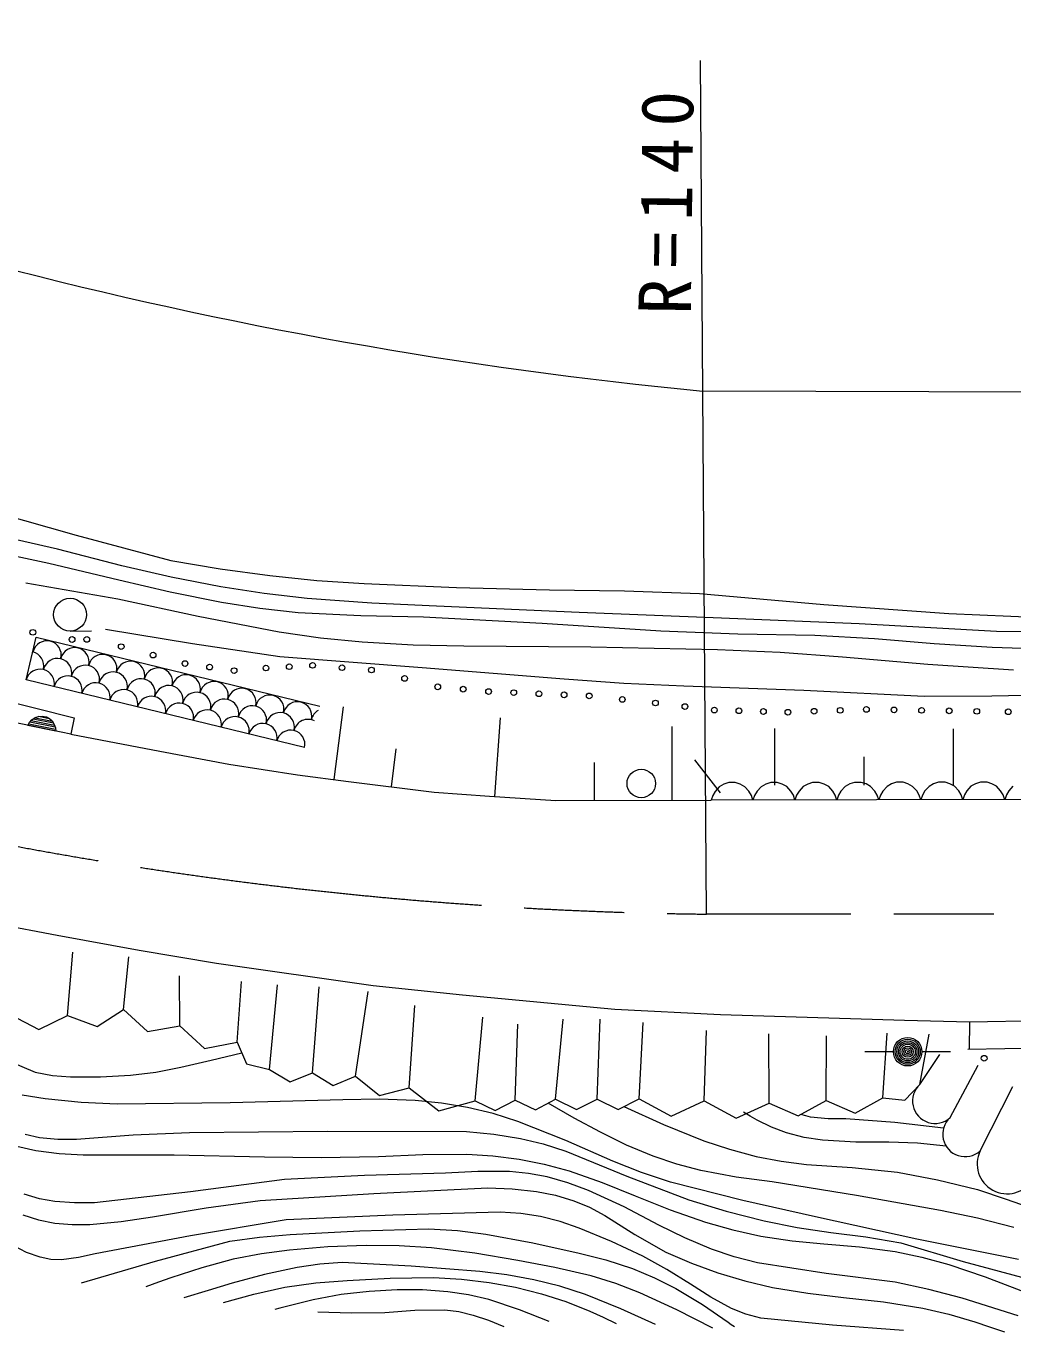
# Model space of a CAD drawing. Units: millimetres, scale not verified. Extents: x 231510 to 871510, y 104537 to 464537.
# Drawn here: x 501600 to 536117, y 346993 to 392683 of the extents above; entities that cross this region are included whole.
import ezdxf

# ---------------------------------------------------------------- set-up
doc = ezdxf.new("R2010")
doc.units = ezdxf.units.MM
doc.header["$LTSCALE"] = 1000
doc.linetypes.add('CHAIN', pattern=[18.5, 12, -1.5, 3.5, -1.5])
doc.layers.add('S-SUV', color=7, linetype='Continuous', lineweight=13)
doc.styles.add('ＭＳ ゴシック', font='')
doc.styles.get('ＭＳ ゴシック').set_extended_font_data('MS Gothic')

msp = doc.modelspace()

# ---------------------------------------------------------------- linework, layer by layer
at = {"layer": 'S-SUV'}
for p, q in [((525405, 361611), (525186, 391478)), ((566029, 379767), (525271, 379914)), ((500041, 375806), (503346, 374866)), ((502700, 374376), (500434, 374892)), ((503346, 374866), (506661, 373986)), ((502397, 373878), (499933, 374402)), ((504943, 373802), (502700, 374376)), ((504837, 373297), (502397, 373878)), ((506678, 373403), (504943, 373802)), ((506661, 373986), (508383, 373692)), ((506636, 372873), (504837, 373297)), ((508414, 373065), (506678, 373403)), ((508383, 373692), (510123, 373456)), ((510123, 373456), (511770, 373289)), ((511770, 373289), (513425, 373182)), ((501589, 373202), (504802, 372639)), ((508437, 372510), (506636, 372873)), ((509923, 372832), (508414, 373065)), ((511431, 372660), (509923, 372832)), ((513425, 373182), (516659, 373041)), ((516659, 373041), (519905, 372961)), ((519905, 372961), (522533, 372923)), ((522533, 372923), (525158, 372824)), ((504802, 372639), (507614, 372036)), ((509778, 372303), (508437, 372510)), ((513694, 372496), (511431, 372660)), ((515954, 372392), (513694, 372496)), ((520948, 372169), (515954, 372392)), ((525158, 372824), (529508, 372450)), ((529508, 372450), (533875, 372134)), ((507614, 372036), (510447, 371490)), ((511118, 372157), (509778, 372303)), ((513308, 372048), (511118, 372157)), ((515502, 371999), (513308, 372048)), ((519650, 371785), (515502, 371999)), ((525928, 371971), (520948, 372169)), ((530737, 371767), (525928, 371971)), ((533875, 372134), (538436, 371927)), ((503139, 371515), (503885, 371519)), ((507421, 371066), (504376, 371570)), ((510447, 371490), (511899, 371283)), ((523798, 371510), (519650, 371785)), ((526493, 371405), (523798, 371510)), ((535544, 371502), (530737, 371767)), ((538281, 371473), (535544, 371502)), ((501602, 369808), (501951, 371301)), ((501951, 371301), (511869, 368883)), ((510474, 370612), (507421, 371066)), ((511899, 371283), (513359, 371137)), ((513359, 371137), (515135, 371035)), ((515135, 371035), (516915, 370994)), ((529187, 371360), (526493, 371405)), ((531281, 371246), (529187, 371360)), ((533363, 371072), (531281, 371246)), ((535388, 370939), (533363, 371072)), ((515453, 370232), (510474, 370612)), ((516915, 370994), (521355, 370965)), ((521355, 370965), (525788, 370876)), ((525788, 370876), (527971, 370773)), ((527971, 370773), (530160, 370611)), ((530160, 370611), (533143, 370354)), ((537416, 370866), (535388, 370939)), ((520420, 369836), (515453, 370232)), ((533143, 370354), (536137, 370157)), ((498248, 369748), (503276, 368477)), ((511340, 367438), (501602, 369808)), ((522510, 369684), (520420, 369836)), ((524604, 369591), (522510, 369684)), ((528807, 369441), (524604, 369591)), ((533010, 369231), (528807, 369441)), ((535386, 369232), (533010, 369231)), ((537762, 369294), (535386, 369232)), ((512370, 366318), (512706, 368869)), ((503165, 367907), (501130, 368324)), ((501658, 368216), (501720, 368321)), ((501695, 368272), (502625, 368081)), ((501720, 368321), (501796, 368405)), ((502613, 368148), (501732, 368328)), ((501781, 368382), (502587, 368217)), ((501796, 368405), (501913, 368493)), ((502555, 368287), (501842, 368433)), ((501913, 368493), (502033, 368529)), ((501914, 368483), (502506, 368361)), ((502033, 368529), (502156, 368543)), ((502404, 368446), (502039, 368521)), ((502156, 368543), (502308, 368511)), ((502308, 368511), (502415, 368451)), ((502415, 368451), (502511, 368370)), ((502511, 368370), (502584, 368243)), ((503276, 368477), (503165, 367907)), ((517999, 365729), (518190, 368477)), ((502637, 368015), (501658, 368216)), ((502584, 368243), (502624, 368135)), ((502624, 368135), (502637, 368015)), ((503165, 367907), (506275, 367312)), ((524201, 365590), (524195, 368171)), ((527793, 366123), (527791, 368110)), ((534038, 366128), (534036, 368093)), ((514375, 366064), (514542, 367395)), ((506275, 367312), (508692, 366863)), ((521486, 365584), (521483, 366912)), ((525895, 365857), (524987, 367015)), ((530915, 366126), (530914, 367111)), ((508692, 366863), (511091, 366487)), ((511091, 366487), (512881, 366251)), ((512881, 366251), (515869, 365877)), ((525843, 366067), (525700, 365906)), ((526004, 366156), (525843, 366067)), ((526177, 366211), (526004, 366156)), ((526404, 366212), (526177, 366211)), ((526577, 366157), (526404, 366212)), ((526738, 366069), (526577, 366157)), ((526882, 365908), (526738, 366069)), ((527311, 366070), (527168, 365908)), ((527472, 366159), (527311, 366070)), ((527645, 366214), (527472, 366159)), ((527872, 366214), (527645, 366214)), ((528045, 366160), (527872, 366214)), ((528206, 366072), (528045, 366160)), ((528350, 365911), (528206, 366072)), ((528779, 366073), (528636, 365911)), ((528940, 366162), (528779, 366073)), ((529113, 366217), (528940, 366162)), ((529340, 366217), (529113, 366217)), ((529513, 366163), (529340, 366217)), ((529674, 366075), (529513, 366163)), ((529818, 365914), (529674, 366075)), ((530247, 366076), (530104, 365914)), ((530408, 366165), (530247, 366076)), ((530580, 366220), (530408, 366165)), ((530808, 366220), (530580, 366220)), ((530981, 366166), (530808, 366220)), ((531142, 366078), (530981, 366166)), ((531286, 365917), (531142, 366078)), ((531715, 366079), (531572, 365917)), ((531876, 366168), (531715, 366079)), ((532048, 366223), (531876, 366168)), ((532276, 366223), (532048, 366223)), ((532448, 366169), (532276, 366223)), ((532610, 366081), (532448, 366169)), ((532754, 365920), (532610, 366081)), ((533183, 366082), (533040, 365920)), ((533344, 366170), (533183, 366082)), ((533516, 366226), (533344, 366170)), ((533744, 366226), (533516, 366226)), ((533916, 366172), (533744, 366226)), ((534078, 366084), (533916, 366172)), ((534221, 365923), (534078, 366084)), ((534650, 366085), (534508, 365923)), ((534812, 366173), (534650, 366085)), ((534984, 366229), (534812, 366173)), ((535212, 366229), (534984, 366229)), ((535384, 366175), (535212, 366229)), ((535546, 366087), (535384, 366175)), ((535689, 365926), (535546, 366087)), ((536118, 366088), (535976, 365926)), ((515869, 365877), (517808, 365743)), ((517808, 365743), (520129, 365581)), ((520129, 365581), (525558, 365593)), ((525616, 365762), (525558, 365593)), ((546108, 365635), (525558, 365593)), ((525700, 365906), (525616, 365762)), ((526970, 365765), (526882, 365908)), ((527026, 365596), (526970, 365765)), ((527084, 365765), (527026, 365596)), ((527168, 365908), (527084, 365765)), ((528438, 365768), (528350, 365911)), ((528494, 365599), (528438, 365768)), ((528552, 365768), (528494, 365599)), ((528636, 365911), (528552, 365768)), ((529906, 365771), (529818, 365914)), ((529961, 365602), (529906, 365771)), ((530020, 365771), (529961, 365602)), ((530104, 365914), (530020, 365771)), ((531374, 365774), (531286, 365917)), ((531429, 365605), (531374, 365774)), ((531488, 365774), (531429, 365605)), ((531572, 365917), (531488, 365774)), ((532842, 365777), (532754, 365920)), ((532897, 365608), (532842, 365777)), ((532956, 365777), (532897, 365608)), ((533040, 365920), (532956, 365777)), ((534310, 365780), (534221, 365923)), ((534365, 365611), (534310, 365780)), ((534424, 365780), (534365, 365611)), ((534508, 365923), (534424, 365780)), ((535778, 365783), (535689, 365926)), ((535833, 365614), (535778, 365783)), ((535891, 365783), (535833, 365614)), ((535976, 365926), (535891, 365783)), ((500029, 361371), (502691, 360872)), ((502691, 360872), (505559, 360352)), ((503050, 358060), (503228, 360274)), ((505011, 358278), (505191, 360116)), ((505559, 360352), (508259, 359890)), ((508259, 359890), (513741, 359116)), ((506976, 357703), (506964, 359456)), ((508983, 357127), (509136, 359257)), ((510115, 356172), (510389, 359138)), ((511619, 356054), (511851, 359061)), ((513122, 355936), (513564, 358902)), ((513741, 359116), (516865, 358781)), ((516865, 358781), (522195, 358281)), ((504085, 357679), (505011, 358278)), ((505011, 358278), (505850, 357499)), ((515003, 355527), (515195, 358409)), ((522195, 358281), (525892, 358099)), ((501045, 358093), (502039, 357575)), ((502039, 357575), (503050, 358060)), ((503050, 358060), (504085, 357679)), ((517302, 355078), (517576, 358002)), ((518709, 355105), (518805, 357757)), ((520116, 355133), (520391, 357932)), ((521577, 355140), (521685, 357938)), ((523039, 355146), (523189, 357819)), ((525892, 358099), (532322, 357904)), ((532322, 357904), (534604, 357839)), ((534604, 357839), (534583, 356870)), ((534604, 357839), (541472, 357971)), ((499047, 357306), (501921, 356076)), ((505850, 357499), (506976, 357703)), ((506976, 357703), (507836, 356913)), ((525315, 355073), (525403, 357537)), ((527590, 355001), (527575, 357422)), ((529582, 355093), (529596, 357348)), ((531573, 355186), (531725, 357441)), ((532865, 355651), (533187, 357406)), ((563025, 357378), (534541, 356869)), ((507836, 356913), (508983, 357127)), ((508983, 357127), (509310, 356367)), ((507015, 356253), (508074, 356502)), ((508074, 356502), (509142, 356758)), ((531938, 356794), (530938, 356789)), ((532865, 355651), (533563, 356698)), ((532938, 356799), (533938, 356803)), ((501921, 356076), (502528, 355969)), ((502528, 355969), (503148, 355921)), ((504206, 355918), (505255, 355975)), ((505255, 355975), (506135, 356083)), ((506135, 356083), (507015, 356253)), ((509310, 356367), (510115, 356172)), ((510115, 356172), (510837, 355737)), ((510837, 355737), (511619, 356054)), ((511619, 356054), (512341, 355619)), ((512341, 355619), (513122, 355936)), ((513122, 355936), (513961, 355261)), ((533919, 354489), (534901, 356329)), ((503148, 355921), (504206, 355918)), ((513961, 355261), (515003, 355527)), ((515003, 355527), (516040, 354728)), ((532335, 355096), (532865, 355651)), ((534973, 353327), (536116, 355583)), ((502263, 355146), (501466, 355273)), ((503528, 355021), (502263, 355146)), ((504789, 354957), (503528, 355021)), ((512675, 355113), (508733, 355005)), ((513948, 355131), (512675, 355113)), ((515208, 355088), (513948, 355131)), ((516132, 354995), (515208, 355088)), ((516040, 354728), (517302, 355078)), ((517302, 355078), (518012, 354740)), ((518012, 354740), (518709, 355105)), ((518709, 355105), (519419, 354767)), ((519419, 354767), (520116, 355133)), ((520116, 355133), (520848, 354771)), ((520848, 354771), (521577, 355140)), ((521577, 355140), (522310, 354778)), ((522310, 354778), (523039, 355146)), ((523039, 355146), (524158, 354541)), ((524158, 354541), (525315, 355073)), ((525315, 355073), (526434, 354468)), ((528609, 354549), (529582, 355093)), ((529582, 355093), (530600, 354642)), ((530600, 354642), (531573, 355186)), ((531573, 355186), (532335, 355096)), ((508733, 355005), (504789, 354957)), ((517039, 354843), (516132, 354995)), ((517934, 354629), (517039, 354843)), ((518804, 354359), (517934, 354629)), ((520765, 354477), (519856, 354997)), ((522506, 354877), (523894, 354252)), ((526434, 354468), (527590, 355001)), ((526931, 354541), (526690, 354684)), ((527590, 355001), (528609, 354549)), ((528869, 354551), (528699, 354599)), ((520483, 353687), (518804, 354359)), ((521686, 353977), (520765, 354477)), ((523894, 354252), (525303, 353683)), ((527175, 354402), (526931, 354541)), ((527673, 354152), (527175, 354402)), ((528196, 353957), (527673, 354152)), ((529041, 354508), (528869, 354551)), ((529650, 354450), (529041, 354508)), ((530269, 354452), (529650, 354450)), ((531982, 354319), (530269, 354452)), ((533692, 354124), (531982, 354319)), ((501562, 353907), (502067, 353800)), ((502067, 353800), (502704, 353739)), ((502704, 353739), (503366, 353738)), ((503366, 353738), (505344, 353885)), ((505344, 353885), (507310, 353971)), ((507310, 353971), (512141, 354021)), ((512141, 354021), (517008, 354010)), ((517008, 354010), (517957, 353916)), ((517957, 353916), (518895, 353762)), ((518895, 353762), (519689, 353571)), ((522129, 352963), (520483, 353687)), ((522602, 353529), (521686, 353977)), ((525303, 353683), (526203, 353382)), ((528817, 353799), (528196, 353957)), ((529452, 353701), (528817, 353799)), ((530621, 353634), (529452, 353701)), ((501277, 353488), (501934, 353343)), ((501934, 353343), (502751, 353237)), ((502751, 353237), (503591, 353190)), ((503591, 353190), (506779, 353183)), ((513928, 353128), (515476, 353201)), ((515476, 353201), (517021, 353213)), ((517021, 353213), (517929, 353155)), ((519689, 353571), (520475, 353319)), ((520475, 353319), (522612, 352441)), ((523535, 353140), (522602, 353529)), ((526203, 353382), (527132, 353135)), ((531779, 353628), (530621, 353634)), ((532785, 353591), (531779, 353628)), ((533787, 353493), (532785, 353591)), ((506779, 353183), (509935, 353116)), ((509935, 353116), (511925, 353092)), ((511925, 353092), (513928, 353128)), ((517929, 353155), (518844, 353036)), ((518844, 353036), (519720, 352862)), ((519720, 352862), (520591, 352626)), ((523130, 352567), (522129, 352963)), ((524358, 352858), (523535, 353140)), ((525196, 352635), (524358, 352858)), ((527132, 353135), (528006, 352963)), ((528006, 352963), (528899, 352850)), ((528899, 352850), (530492, 352746)), ((530492, 352746), (532077, 352583)), ((510637, 352329), (507353, 351894)), ((513441, 352468), (510637, 352329)), ((516271, 352548), (513441, 352468)), ((517399, 352605), (516271, 352548)), ((518509, 352601), (517399, 352605)), ((519171, 352539), (518509, 352601)), ((519824, 352417), (519171, 352539)), ((520553, 352210), (519824, 352417)), ((520591, 352626), (521751, 352223)), ((522612, 352441), (524777, 351616)), ((524142, 352231), (523130, 352567)), ((526441, 352409), (525196, 352635)), ((527698, 352242), (526441, 352409)), ((532077, 352583), (533476, 352310)), ((533476, 352310), (534875, 351976)), ((507353, 351894), (503992, 351509)), ((509790, 351589), (513765, 351841)), ((513765, 351841), (517749, 352033)), ((517749, 352033), (518601, 351999)), ((518601, 351999), (519456, 351905)), ((519456, 351905), (520113, 351772)), ((521268, 351944), (520553, 352210)), ((522518, 351364), (521268, 351944)), ((521751, 352223), (522900, 351759)), ((526671, 351595), (524142, 352231)), ((530650, 351770), (527698, 352242)), ((534875, 351976), (535878, 351639)), ((502067, 351654), (501534, 351814)), ((502608, 351556), (502067, 351654)), ((503293, 351503), (502608, 351556)), ((503992, 351509), (503293, 351503)), ((507897, 351332), (509790, 351589)), ((520113, 351772), (520755, 351581)), ((520755, 351581), (521309, 351353)), ((523735, 350732), (522518, 351364)), ((522900, 351759), (524124, 351266)), ((524777, 351616), (526083, 351219)), ((529217, 351017), (526671, 351595)), ((533586, 351239), (530650, 351770)), ((535878, 351639), (536881, 351289)), ((501481, 351094), (502037, 350919)), ((502037, 350919), (502605, 350802)), ((504923, 350852), (506018, 351016)), ((506018, 351016), (507897, 351332)), ((510691, 350915), (507353, 350350)), ((514422, 351078), (510691, 350915)), ((518186, 351181), (514422, 351078)), ((518900, 351138), (518186, 351181)), ((519595, 351035), (518900, 351138)), ((520276, 350858), (519595, 351035)), ((521309, 351353), (521845, 351068)), ((521845, 351068), (522890, 350402)), ((524124, 351266), (525369, 350829)), ((526083, 351219), (527419, 350875)), ((532760, 350241), (529217, 351017)), ((534879, 350971), (533586, 351239)), ((536156, 350644), (534879, 350971)), ((502605, 350802), (503210, 350746)), ((503210, 350746), (503831, 350750)), ((503831, 350750), (504923, 350852)), ((510834, 350402), (513269, 350534)), ((513269, 350534), (515692, 350604)), ((515692, 350604), (516686, 350537)), ((516686, 350537), (517686, 350409)), ((520945, 350622), (520276, 350858)), ((522073, 350157), (520945, 350622)), ((524646, 350280), (523735, 350732)), ((525369, 350829), (526321, 350560)), ((526321, 350560), (527297, 350348)), ((527419, 350875), (528576, 350642)), ((528576, 350642), (529754, 350466)), ((529754, 350466), (530977, 350317)), ((501618, 349774), (501164, 350005)), ((507353, 350350), (504015, 349723)), ((506122, 349463), (508724, 350162)), ((508724, 350162), (509768, 350311)), ((509768, 350311), (510834, 350402)), ((513494, 350018), (512153, 349968)), ((514644, 350007), (513494, 350018)), ((515780, 349936), (514644, 350007)), ((517686, 350409), (519322, 350111)), ((519322, 350111), (520946, 349753)), ((523174, 349638), (522073, 350157)), ((522890, 350402), (523973, 349785)), ((525571, 349889), (524646, 350280)), ((527297, 350348), (528394, 350183)), ((528394, 350183), (529509, 350076)), ((529509, 350076), (530755, 349973)), ((530977, 350317), (532196, 350107)), ((532196, 350107), (534383, 349458)), ((536311, 349525), (532760, 350241)), ((502089, 349602), (501618, 349774)), ((502465, 349529), (502089, 349602)), ((503429, 349590), (502836, 349517)), ((504015, 349723), (503429, 349590)), ((508842, 349534), (507746, 349238)), ((509829, 349726), (508842, 349534)), ((510818, 349858), (509829, 349726)), ((512153, 349968), (510818, 349858)), ((517295, 349745), (515780, 349936)), ((518804, 349494), (517295, 349745)), ((520946, 349753), (521881, 349510)), ((524016, 349176), (523174, 349638)), ((523973, 349785), (524870, 349397)), ((526365, 349619), (525571, 349889)), ((527178, 349407), (526365, 349619)), ((530755, 349973), (532001, 349809)), ((532001, 349809), (532938, 349613)), ((532938, 349613), (533873, 349355)), ((502836, 349517), (502465, 349529)), ((503536, 348705), (506122, 349463)), ((507746, 349238), (506664, 348883)), ((511085, 349251), (509939, 349002)), ((511876, 349366), (511085, 349251)), ((512660, 349420), (511876, 349366)), ((515064, 349291), (512660, 349420)), ((517469, 349101), (515064, 349291)), ((518419, 348990), (517469, 349101)), ((520094, 349251), (518804, 349494)), ((521367, 348950), (520094, 349251)), ((521881, 349510), (522809, 349206)), ((522809, 349206), (523576, 348888)), ((524835, 348658), (524016, 349176)), ((524870, 349397), (525791, 349064)), ((529589, 349037), (527178, 349407)), ((533873, 349355), (535143, 348924)), ((534383, 349458), (536592, 348865)), ((506230, 348731), (505787, 348573)), ((506664, 348883), (506230, 348731)), ((508809, 348695), (507968, 348443)), ((509939, 349002), (508809, 348695)), ((510644, 348553), (511731, 348704)), ((511731, 348704), (512827, 348795)), ((512827, 348795), (514335, 348874)), ((514335, 348874), (515853, 348894)), ((515853, 348894), (516830, 348838)), ((516830, 348838), (517802, 348722)), ((517802, 348722), (518715, 348556)), ((519361, 348820), (518419, 348990)), ((520272, 348588), (519361, 348820)), ((522232, 348684), (521367, 348950)), ((523069, 348364), (522232, 348684)), ((523576, 348888), (524327, 348511)), ((525550, 348204), (524835, 348658)), ((525791, 349064), (526738, 348779)), ((526738, 348779), (527710, 348549)), ((531997, 348729), (529589, 349037)), ((533179, 348478), (531997, 348729)), ((535143, 348924), (536391, 348437)), ((507968, 348443), (507120, 348179)), ((508499, 348018), (509566, 348315)), ((509566, 348315), (510644, 348553)), ((512624, 348298), (511643, 348117)), ((513596, 348410), (512624, 348298)), ((514576, 348462), (513596, 348410)), ((515469, 348460), (514576, 348462)), ((516357, 348397), (515469, 348460)), ((517076, 348289), (516357, 348397)), ((517782, 348121), (517076, 348289)), ((518715, 348556), (519626, 348328)), ((519626, 348328), (520481, 348053)), ((521166, 348299), (520272, 348588)), ((522408, 347802), (521166, 348299)), ((524359, 347770), (523069, 348364)), ((524327, 348511), (525256, 347950)), ((526275, 347815), (525550, 348204)), ((527710, 348549), (528950, 348343)), ((528950, 348343), (530197, 348197)), ((530197, 348197), (531586, 348039)), ((534338, 348170), (533179, 348478)), ((536303, 347552), (534338, 348170)), ((510479, 347825), (510296, 347776)), ((510663, 347874), (510479, 347825)), ((511643, 348117), (510663, 347874)), ((514148, 347669), (515195, 347748)), ((515195, 347748), (516241, 347766)), ((516241, 347766), (516740, 347705)), ((516740, 347705), (517239, 347583)), ((518853, 347769), (517782, 348121)), ((519901, 347361), (518853, 347769)), ((520481, 348053), (521324, 347718)), ((521324, 347718), (521784, 347508)), ((523618, 347253), (522408, 347802)), ((525619, 347125), (524359, 347770)), ((525256, 347950), (526162, 347332)), ((526777, 347614), (526275, 347815)), ((531586, 348039), (532965, 347822)), ((532965, 347822), (533877, 347614)), ((511799, 347700), (512965, 347654)), ((512965, 347654), (514148, 347669)), ((517239, 347583), (517779, 347398)), ((517779, 347398), (518315, 347187)), ((521784, 347508), (522240, 347289)), ((526162, 347332), (526268, 347257)), ((526268, 347257), (526374, 347183)), ((527298, 347471), (526777, 347614)), ((529808, 347226), (527298, 347471)), ((533877, 347614), (534784, 347345)), ((534784, 347345), (535305, 347172)), ((532291, 347043), (529808, 347226)), ((535305, 347172), (535824, 346993))]:
    msp.add_line(p, q, dxfattribs=at)
at = {"layer": 'S-SUV', "linetype": 'CHAIN'}
msp.add_line((567454, 361600), (525405, 361611), dxfattribs=at)
at = {"layer": 'S-SUV'}
for centre, radius in [((503137, 372089), 574), ((501834, 371471), 99.5), ((503208, 371220), 99.5), ((503722, 371223), 99.5), ((504925, 370971), 99.5), ((506041, 370676), 99.5), ((507158, 370380), 99.5), ((508017, 370256), 99.5), ((508875, 370131), 99.5), ((509990, 370222), 99.5), ((510805, 370269), 99.5), ((511620, 370315), 99.5), ((512650, 370234), 99.5), ((513680, 370153), 99.5), ((514839, 369858), 99.5), ((515999, 369564), 99.5), ((516889, 369482), 99.5), ((517778, 369400), 99.5), ((518658, 369361), 99.5), ((519537, 369323), 99.5), ((520417, 369284), 99.5), ((521297, 369245), 99.5), ((522455, 369122), 99.5), ((523614, 368998), 99.5), ((524644, 368874), 99.5), ((525674, 368750), 99.5), ((526533, 368726), 99.5), ((527391, 368701), 99.5), ((528249, 368677), 99.5), ((529164, 368709), 99.5), ((530079, 368742), 99.5), ((530994, 368775), 99.5), ((531959, 368758), 99.5), ((532924, 368741), 99.5), ((533889, 368724), 99.5), ((534855, 368707), 99.5), ((535956, 368690), 99.5), ((523118, 366182), 498), ((532438, 356796), 498), ((532438, 356796), 440), ((532438, 356796), 382), ((532438, 356796), 322), ((532438, 356796), 265), ((532438, 356796), 195), ((532438, 356796), 135), ((532438, 356796), 77.5), ((532438, 356796), 15), ((535113, 356568), 99.5)]:
    msp.add_circle(centre, radius, dxfattribs=at)
for centre, radius, start, end in [((540224, 535616), 156418, 246.03392, 264.51424), ((502328, 370673), 501, 347.3774, 165.2612), ((501720, 370295), 501, 347.3774, 77.3148), ((502694, 370058), 501, 347.3774, 165.2612), ((503302, 370435), 501, 347.3774, 165.2612), ((504275, 370199), 501, 347.3774, 165.2612), ((502086, 369680), 501, 347.3774, 165.2612), ((503668, 369821), 501, 347.3774, 165.2612), ((505249, 369961), 501, 347.3774, 165.2612), ((506223, 369724), 501, 347.3774, 165.2612), ((503060, 369444), 501, 347.3774, 165.2612), ((504034, 369206), 501, 347.3774, 165.2612), ((504642, 369584), 501, 347.3774, 165.2612), ((505616, 369347), 501, 347.3774, 165.2612), ((507197, 369487), 501, 347.3774, 165.2612), ((508171, 369250), 501, 347.3774, 165.2612), ((505008, 368969), 501, 347.3774, 165.2612), ((505982, 368732), 501, 347.3774, 165.2612), ((506589, 369110), 501, 347.3774, 165.2612), ((507563, 368873), 501, 347.3774, 165.2612), ((509145, 369013), 501, 347.3774, 165.2612), ((510119, 368776), 501, 347.3774, 165.2612), ((506956, 368495), 501, 347.3774, 165.2612), ((507929, 368258), 501, 347.3774, 165.2612), ((508537, 368636), 501, 347.3774, 165.2612), ((509511, 368399), 501, 347.3774, 165.2612), ((511093, 368539), 501, 347.3774, 165.2612), ((512066, 368302), 501, 120.1575, 165.2612), ((508903, 368021), 501, 347.3774, 165.2612), ((509877, 367784), 501, 347.3774, 165.2612), ((510485, 368162), 501, 347.3774, 165.2612), ((511459, 367925), 501, 63.5238, 165.2612), ((510851, 367547), 501, 347.3774, 165.2612), ((533392, 355070), 784, 132.2131, 312.2131), ((534446, 353908), 784, 132.2131, 312.2131), ((535912, 352869), 1045, 153.9681, 329.0496)]:
    msp.add_arc(centre, radius, start, end, dxfattribs=at)
at = {"layer": 'S-SUV', "linetype": 'CHAIN'}
msp.add_arc((526980, 501602), 140000, 246.07428, 269.35535, dxfattribs=at)

# ---------------------------------------------------------------- texts
at = {"layer": 'S-SUV', "insert": (524880, 382574), "char_height": 1833, "attachment_point": 7, "rotation": 89.3, "style": 'ＭＳ ゴシック'}
msp.add_mtext('\\T1.32;R=140', dxfattribs=at)

doc.saveas('drawing.dxf')
